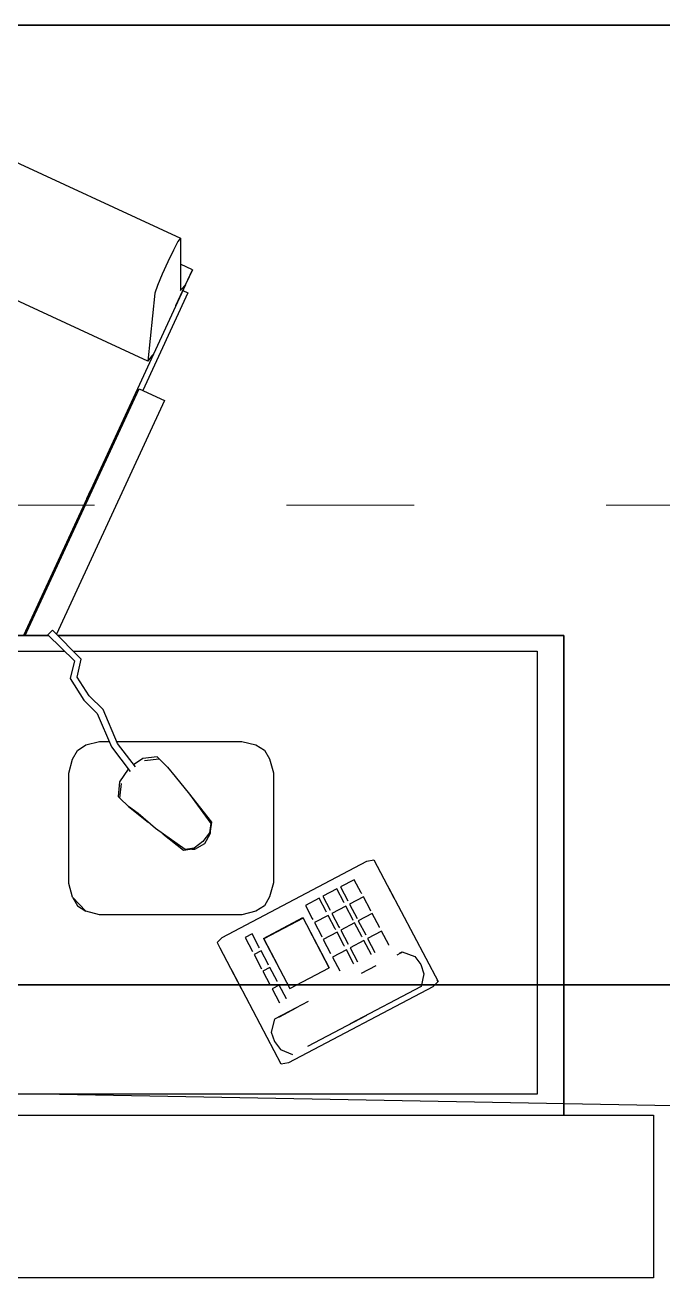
# Model space of a CAD drawing. Header units: inches. Extents: x 23 to 100097, y 11 to 104145.
# Drawn here: x 43852 to 44450, y 26370 to 27544 of the extents above; entities that cross this region are included whole.
import ezdxf

# ---------------------------------------------------------------- set-up
doc = ezdxf.new("R2010")
doc.units = ezdxf.units.IN
doc.header["$MEASUREMENT"] = 0
doc.linetypes.add('ACAD_ISO03W100', pattern=[30, 12, -18])
doc.layers.add('Divar', color=7, linetype='Continuous', lineweight=25)
doc.layers.add('TEKST', color=7, linetype='Continuous')
doc.styles.get("Standard").update_dxf_attribs({"font": 'arial.ttf'})
doc.dimstyles.get("Standard").update_dxf_attribs({"dimtxt": 0.18, "dimasz": 0.18, "dimexe": 0.18, "dimexo": 0.0625, "dimgap": 0.09, "dimtad": 0, "dimtih": 1, "dimtoh": 1, "dimdec": 4, "dimzin": 0, "dimdsep": 46, "dimtxsty": 'Standard', "dimcen": 0.09, "dimadec": 0, "dimazin": 0, "dimtfac": 1, "dimtdec": 4, "dimtofl": 0, "dimtmove": 0, "dimatfit": 3, "dimfxl": 1, "dimtolj": 1, "dimtzin": 0, "dimarcsym": 0})

# ---------------------------------------------------------------- blocks, each defined once
blk = doc.blocks.new('ddddddddddddddddsss')
for p, q in [((95126.86433, -100914.3967), (95422.06553, -101050.80742)), ((95391.52712, -101166.13125), (95058.7963, -101012.37873)), ((95419.74145, -101054.0235), (95415.51186, -101062.09015)), ((95422.06553, -101050.80742), (95419.74145, -101054.0235)), ((95422.06553, -101050.80742), (95422.16195, -101099.86137)), ((95415.51186, -101062.09015), (95410.30637, -101072.99293)), ((95410.30637, -101072.99293), (95405.05489, -101084.71827)), ((95417.79903, -101114.13187), (95433.35041, -101080.49082)), ((95433.35041, -101080.49082), (95422.1136, -101075.29863)), ((95426.86411, -101094.52213), (95433.35041, -101080.49082)), ((95433.35041, -101080.49082), (95427.25872, -101093.66812)), ((95405.05489, -101084.71827), (95400.68675, -101095.25169)), ((95429.11145, -101102.27379), (95386.83053, -101193.7364)), ((95398.13179, -101102.58049), (95391.52712, -101166.13125)), ((95426.86411, -101094.52213), (95396.79347, -101159.57035)), ((95400.68675, -101095.25169), (95398.13179, -101102.58049)), ((95422.16195, -101099.86137), (95423.26523, -101098.55331)), ((95423.26523, -101098.55331), (95426.10823, -101095.32236)), ((95424.30707, -101100.05364), (95429.11145, -101102.27379)), ((95426.10823, -101095.32236), (95426.86411, -101094.52213)), ((95396.79347, -101159.57035), (95334.12134, -101295.14421)), ((95392.51439, -101164.84808), (95391.52712, -101166.13125)), ((95395.0401, -101161.66662), (95392.51439, -101164.84808)), ((95396.79347, -101159.57035), (95395.0401, -101161.66662)), ((95375.45453, -101209.12498), (95383.31841, -101192.11363)), ((95383.31841, -101192.11363), (95407.0629, -101203.08594)), ((95277.9425, -101420.0642), (95375.45453, -101209.12498)), ((95407.0629, -101203.08594), (95305.82725, -101422.07979)), ((95407.01133, -101203.19752), (95406.11547, -101205.13557)), ((95407.0629, -101203.08594), (95407.01133, -101203.19752)), ((95334.12134, -101295.14421), (95337.62552, -101287.56393)), ((95334.12134, -101295.14421), (95274.88278, -101423.28972)), ((95297.89163, -101423.28972), (94821.16031, -101423.28972)), ((94821.17318, -101423.30631), (95297.90865, -101423.30631)), ((95276.45127, -101423.28972), (95277.9425, -101420.0642)), ((95302.13703, -101418.33757), (95297.55002, -101422.9587)), ((95297.55002, -101422.9587), (95322.71193, -101447.3389)), ((95328.97357, -101445.55134), (95302.13703, -101418.33757)), ((95307.02087, -101423.28972), (95781.77901, -101423.28972)), ((95781.70699, -101423.30631), (95307.03696, -101423.30631)), ((95781.70699, -101873.05791), (95781.70699, -101423.30631)), ((95781.77901, -101423.28972), (95781.77901, -101873.09425)), ((94811.0649, -101437.78995), (95313.09468, -101438.02027)), ((95321.55093, -101438.02027), (95756.75508, -101438.22426)), ((95325.08673, -101462.60218), (95328.97357, -101445.55134)), ((95756.75508, -101438.22426), (95756.75508, -101853.4599)), ((95322.71193, -101447.3389), (95318.66752, -101463.69537)), ((95318.66752, -101463.69537), (95331.5045, -101484.13938)), ((95336.56851, -101480.04669), (95325.08673, -101462.60218)), ((95349.44447, -101492.88153), (95336.56851, -101480.04669)), ((95331.5045, -101484.13938), (95344.04973, -101496.52847)), ((95362.92218, -101524.67178), (95349.44447, -101492.88153)), ((95344.04973, -101496.52847), (95357.28897, -101527.93764)), ((95325.42075, -101531.12797), (95333.29836, -101526.03163)), ((95333.29836, -101526.03163), (95346.12483, -101522.71398)), ((95346.12483, -101522.71398), (95355.08705, -101522.71398)), ((95357.28897, -101527.93764), (95374.73792, -101550.87017)), ((95362.0922, -101522.71398), (95479.67638, -101522.71398)), ((95379.74357, -101546.69994), (95362.92218, -101524.67178)), ((95479.67638, -101522.71398), (95492.6798, -101525.96067)), ((95492.6798, -101525.96067), (95500.76426, -101530.92941)), ((95317.20032, -101552.41455), (95320.66409, -101539.44267)), ((95320.66409, -101539.44267), (95325.42075, -101531.12797)), ((95386.61753, -101538.73714), (95378.11586, -101544.5682)), ((95400.36217, -101537.33896), (95386.61753, -101538.73714)), ((95388.43214, -101540.53759), (95402.00361, -101538.96803)), ((95402.00361, -101538.96803), (95400.36217, -101537.33896)), ((95402.00361, -101538.96803), (95410.01633, -101546.91795)), ((95500.76426, -101530.92941), (95505.71662, -101539.12853)), ((95505.71662, -101539.12853), (95509.32395, -101552.06608)), ((95317.20032, -101655.90805), (95317.20032, -101552.41455)), ((95373.02081, -101548.61368), (95364.95951, -101560.55616)), ((95410.01633, -101546.91795), (95417.02913, -101555.48729)), ((95509.32395, -101552.06608), (95509.32395, -101655.46345)), ((95364.95951, -101560.55616), (95363.66547, -101574.30824)), ((95365.30727, -101575.93702), (95366.77383, -101562.35689)), ((95417.02913, -101555.48729), (95430.60211, -101572.17535)), ((95363.66547, -101574.30824), (95365.30727, -101575.93702)), ((95373.31992, -101583.8878), (95365.30727, -101575.93702)), ((95430.60211, -101572.17535), (95451.04634, -101598.52137)), ((95430.60211, -101572.17535), (95450.48994, -101599.58023)), ((95382.42692, -101590.34656), (95373.31992, -101583.8878)), ((95373.31992, -101583.8878), (95391.86837, -101598.58545)), ((95398.57682, -101604.43882), (95382.42692, -101590.34656)), ((95451.04634, -101598.52137), (95449.77368, -101608.9804)), ((95426.33525, -101624.23881), (95398.57682, -101604.43882)), ((95405.38098, -101609.29226), (95424.95745, -101624.80415)), ((95449.21528, -101608.42623), (95442.96831, -101616.5913)), ((95444.93033, -101618.53765), (95450.0379, -101609.24305)), ((95450.48994, -101599.58023), (95449.21528, -101608.42623)), ((95449.98926, -101607.20972), (95449.90078, -101609.10629)), ((95449.99512, -101607.15593), (95449.98633, -101609.19126)), ((95450.0379, -101609.24305), (95449.99512, -101607.15593)), ((95434.84987, -101622.89814), (95426.33525, -101624.23881)), ((95442.96831, -101616.5913), (95434.84987, -101622.89814)), ((95435.67277, -101623.71496), (95444.93033, -101618.53765)), ((95424.95745, -101624.80415), (95435.21401, -101623.25977)), ((95432.64317, -101623.64715), (95435.67277, -101623.71496)), ((95432.69567, -101623.63886), (95435.62092, -101623.66346)), ((95435.53537, -101623.57849), (95432.73872, -101623.62655)), ((95435.4082, -101623.45261), (95432.7777, -101623.62655)), ((95596.92718, -101635.04118), (95603.57584, -101633.72225)), ((95603.57584, -101633.72225), (95622.31904, -101669.29849)), ((95461.33336, -101706.48579), (95596.92718, -101635.04118)), ((95320.67024, -101668.77006), (95317.20032, -101655.90805)), ((95509.32395, -101655.46345), (95505.71369, -101668.53804)), ((95585.18997, -101652.40416), (95572.20358, -101659.24343)), ((95591.68421, -101664.73059), (95585.18997, -101652.40416)), ((95333.33999, -101681.99286), (95320.67024, -101668.77006)), ((95320.67024, -101668.77006), (95325.45236, -101676.98263)), ((95505.71369, -101668.53804), (95500.77893, -101676.85789)), ((95552.24859, -101669.75226), (95539.26212, -101676.59181)), ((95558.74282, -101682.07897), (95552.24859, -101669.75226)), ((95568.71928, -101661.07792), (95555.73281, -101667.91748)), ((95555.73281, -101667.91748), (95562.62022, -101680.98978)), ((95575.21352, -101673.40492), (95568.71928, -101661.07792)), ((95572.20358, -101659.24343), (95579.09063, -101672.31573)), ((95593.66411, -101668.48825), (95580.67764, -101675.32724)), ((95592.07682, -101665.47588), (95591.68421, -101664.73059)), ((95600.25062, -101680.98978), (95593.66411, -101668.48825)), ((95617.61602, -101660.37182), (95663.76361, -101747.96375)), ((95325.45236, -101676.98263), (95333.33999, -101681.99286)), ((95500.77893, -101676.85789), (95492.69267, -101681.92619)), ((95539.26212, -101676.59181), (95545.75635, -101688.91825)), ((95577.19341, -101677.16259), (95564.20695, -101684.00158)), ((95575.60641, -101674.15022), (95575.21352, -101673.40492)), ((95583.77992, -101689.66411), (95577.19341, -101677.16259)), ((95580.67764, -101675.32724), (95587.73557, -101688.72484)), ((95600.72204, -101681.88499), (95600.25062, -101680.98978)), ((95346.12776, -101685.24841), (95333.33999, -101681.99286)), ((95479.62803, -101685.24841), (95346.12776, -101685.24841)), ((95492.69267, -101681.92619), (95479.62803, -101685.24841)), ((95499.98936, -101707.38501), (95536.86744, -101687.96295)), ((95537.15776, -101688.51399), (95500.27939, -101707.93546)), ((95536.86744, -101687.96295), (95561.69976, -101735.09659)), ((95545.75635, -101688.91825), (95546.14982, -101689.66411)), ((95560.72272, -101685.83664), (95547.73625, -101692.67563)), ((95547.73625, -101692.67563), (95554.32276, -101705.17744)), ((95559.136, -101682.82484), (95558.74282, -101682.07897)), ((95567.30922, -101698.33816), (95560.72272, -101685.83664)), ((95564.20695, -101684.00158), (95570.79352, -101696.50311)), ((95585.43581, -101692.80752), (95572.44934, -101699.64679)), ((95584.25156, -101690.55933), (95583.77992, -101689.66411)), ((95592.18839, -101705.62376), (95585.43581, -101692.80752)), ((95601.9065, -101684.13347), (95588.92004, -101690.97246)), ((95588.92004, -101690.97246), (95595.88011, -101704.18352)), ((95608.65909, -101696.94971), (95601.9065, -101684.13347)), ((95489.28548, -101703.01708), (95482.63389, -101706.52041)), ((95495.74253, -101715.27313), (95489.28548, -101703.01708)), ((95561.69976, -101735.09659), (95542.04918, -101697.798)), ((95554.32276, -101705.17744), (95554.79504, -101706.0738)), ((95568.96504, -101701.48128), (95555.97864, -101708.32084)), ((95567.78115, -101699.23423), (95567.30922, -101698.33816)), ((95575.7177, -101714.29809), (95568.96504, -101701.48128)), ((95570.79352, -101696.50311), (95571.26545, -101697.39889)), ((95572.44934, -101699.64679), (95579.40971, -101712.85786)), ((95610.63927, -101700.70824), (95597.65259, -101707.54751)), ((95608.8668, -101697.34396), (95608.65909, -101696.94971)), ((95617.43206, -101713.59714), (95610.63927, -101700.70824)), ((95456.47477, -101711.19131), (95461.33336, -101706.48579)), ((95456.70265, -101711.62447), (95456.47477, -101711.19131)), ((95457.74213, -101713.59714), (95456.70265, -101711.62447)), ((95459.25561, -101716.47018), (95457.74213, -101713.59714)), ((95462.38421, -101722.40852), (95459.25561, -101716.47018)), ((95482.63389, -101706.52041), (95489.54326, -101719.63476)), ((95496.19485, -101716.13144), (95495.74253, -101715.27313)), ((95500.27939, -101707.93546), (95499.98936, -101707.38501)), ((95499.98936, -101707.38501), (95524.82204, -101754.51921)), ((95500.27939, -101707.93546), (95513.68858, -101733.38741)), ((95555.97864, -101708.32084), (95562.93901, -101721.53191)), ((95575.9257, -101714.69292), (95575.7177, -101714.29809)), ((95594.16858, -101709.38257), (95581.1819, -101716.22156)), ((95581.1819, -101716.22156), (95588.07868, -101729.31217)), ((95592.39611, -101706.01801), (95592.18839, -101705.62376)), ((95600.96136, -101722.27606), (95594.16858, -101709.38257)), ((95597.65259, -101707.54751), (95604.54938, -101720.63784)), ((95617.53577, -101713.79827), (95617.43206, -101713.59714)), ((95479.48769, -101754.87255), (95462.38421, -101722.40852)), ((95497.78629, -101719.15182), (95491.13471, -101722.65514)), ((95491.13471, -101722.65514), (95498.16009, -101735.99065)), ((95504.4027, -101731.71028), (95497.78629, -101719.15182)), ((95577.69789, -101718.05691), (95564.71113, -101724.8959)), ((95564.71113, -101724.8959), (95571.60827, -101737.98622)), ((95584.49067, -101730.94982), (95577.69789, -101718.05691)), ((95601.06507, -101722.47289), (95600.96136, -101722.27606)), ((95625.25345, -101722.74555), (95628.83939, -101720.85699)), ((95629.66143, -101720.42412), (95627.20782, -101721.71587)), ((95628.83939, -101720.85699), (95630.17269, -101720.15518)), ((95630.17269, -101720.15518), (95629.66143, -101720.42412)), ((95630.17269, -101720.15518), (95642.06604, -101724.31711)), ((95642.06604, -101724.31711), (95647.49154, -101731.8848)), ((95516.66254, -101825.43282), (95470.51496, -101737.84088)), ((95505.97268, -101734.69089), (95499.32109, -101738.19364)), ((95499.32109, -101738.19364), (95506.2756, -101751.39383)), ((95504.81197, -101732.48676), (95504.4027, -101731.71028)), ((95512.72942, -101747.51543), (95505.97268, -101734.69089)), ((95524.82204, -101754.51921), (95561.69976, -101735.09659)), ((95584.59438, -101731.14723), (95584.49067, -101730.94982)), ((95605.20677, -101733.30301), (95591.60217, -101740.46787)), ((95647.49154, -101731.8848), (95650.37259, -101740.79346)), ((95514.64895, -101751.15923), (95507.99743, -101754.66198)), ((95512.92719, -101747.89108), (95512.72942, -101747.51543)), ((95521.44674, -101764.06158), (95514.64895, -101751.15923)), ((95650.37259, -101740.79346), (95647.91196, -101752.51449)), ((95663.76361, -101747.96375), (95658.91496, -101752.69932)), ((95663.76361, -101747.96375), (95662.85859, -101746.24571)), ((95662.85859, -101746.24571), (95663.60983, -101747.67136)), ((95663.60983, -101747.67136), (95663.76361, -101747.96375)), ((95507.99743, -101754.66198), (95514.88599, -101767.73714)), ((95658.91496, -101752.69932), (95523.29239, -101824.08871)), ((95647.91196, -101752.51449), (95581.22467, -101787.63527)), ((95530.73262, -101772.52392), (95510.42379, -101783.21956)), ((95514.87597, -101780.87467), (95530.73262, -101772.52392)), ((95521.53722, -101764.23411), (95521.44674, -101764.06158)), ((95541.82359, -101766.68314), (95524.12852, -101776.00206)), ((95510.42379, -101783.21956), (95507.13197, -101795.37834)), ((95513.88398, -101781.39738), (95514.87597, -101780.87467)), ((95596.47657, -101779.60237), (95541.28185, -101808.67094)), ((95581.22467, -101787.63527), (95583.75703, -101786.30146)), ((95507.13197, -101795.37834), (95510.30628, -101804.13221)), ((95510.30628, -101804.13221), (95516.02418, -101811.54655)), ((95516.02418, -101811.54655), (95527.08195, -101816.14851)), ((95523.29239, -101824.08871), (95516.66254, -101825.43282)), ((95756.75508, -101853.4599), (94600.05635, -101853.4599)), ((94580.45834, -101873.05791), (95781.70699, -101873.05791)), ((95781.77901, -101873.09425), (95781.70699, -101873.05791))]:
    blk.add_line(p, q)
at = {"layer": 'Divar'}
blk.add_lwpolyline([(93326.90757, -101873.05791), (95865.90351, -101873.05791), (95865.90351, -102025.82122), (93326.90757, -102025.82122)], close=True, dxfattribs=at)
blk.add_leader([(95308.62034, -101853.4599), (97022.56914, -101884.81265), (97795.4609, -101884.81265)], dimstyle='Standard', override={"dimgap": 0.09, "dimtad": 0}, dxfattribs=at)

msp = doc.modelspace()

# ---------------------------------------------------------------- linework, layer by layer
at = {"layer": 'TEKST', "color": 3, "lineweight": 35, "ltscale": 0.95}
for p, q in [((47516.9, 27544.2), (42471.1, 27544.2)), ((47516.9, 26644.2), (42471.1, 26644.2))]:
    msp.add_line(p, q, dxfattribs=at)
at = {"layer": 'TEKST', "color": 3, "linetype": 'ACAD_ISO03W100', "lineweight": 9, "ltscale": 10}
msp.add_line((47516.9, 27094.2), (42471.1, 27094.2), dxfattribs=at)

# ---------------------------------------------------------------- block references
at = {"layer": 'Divar'}
msp.add_blockref('ddddddddddddddddsss', (-51424.5, 128395.3), dxfattribs=at)

doc.saveas('drawing.dxf')
